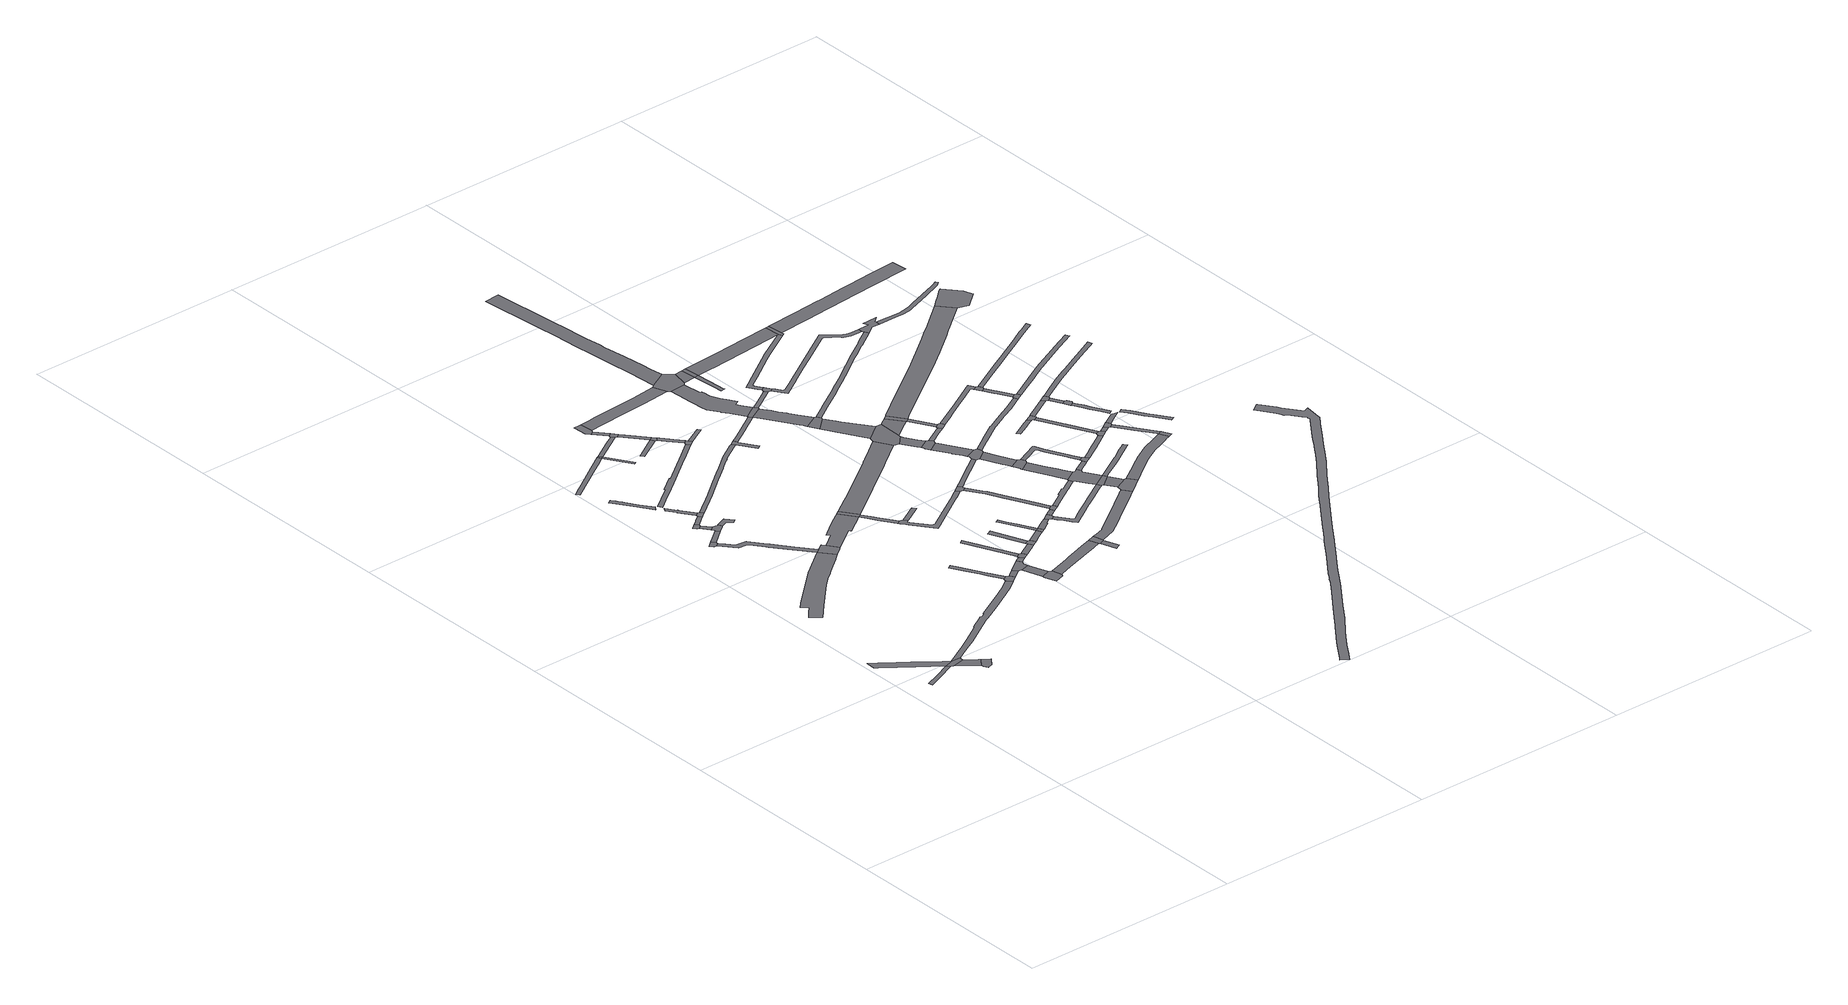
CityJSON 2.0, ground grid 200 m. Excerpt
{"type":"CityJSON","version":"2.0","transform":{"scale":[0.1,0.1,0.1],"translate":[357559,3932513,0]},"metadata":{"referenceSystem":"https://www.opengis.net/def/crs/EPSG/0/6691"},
"CityObjects":{
"road1":{"type":"Road","attributes":{"RoadStructureAttribute.sectionType":"1"},"geometry":[{"type":"MultiSurface","lod":"1","boundaries":[[[0,1,2,3,4,5,6,7]]]}]},
"road2":{"type":"Road","attributes":{"RoadStructureAttribute.sectionType":"1"},"geometry":[{"type":"MultiSurface","lod":"1","boundaries":[[[8,9,10,11,12,13,14,15,16,17,18,19,20,21,22,7]]]}]},
"road3":{"type":"Road","geometry":[{"type":"MultiSurface","lod":"1","boundaries":[[[6,23,24,25,26,8,7]]]}]},
"road4":{"type":"Road","attributes":{"RoadStructureAttribute.sectionType":"1"},"geometry":[{"type":"MultiSurface","lod":"1","boundaries":[[[27,25,24,28,29,30]]]}]},
"road5":{"type":"Road","geometry":[{"type":"MultiSurface","lod":"1","boundaries":[[[30,29,31,32,33,34,35,36]]]}]},
"road6":{"type":"Road","attributes":{"function":"3","RoadStructureAttribute.sectionType":"1"},"geometry":[{"type":"MultiSurface","lod":"1","boundaries":[[[37,38,39,40,41,42,43,44,45,46,47,48,49,50,51,52,53,54,55,56,57,58,59]]]}]},
"road7":{"type":"Road","geometry":[{"type":"MultiSurface","lod":"1","boundaries":[[[60,61,62,63,64,65]]]}]},
"road8":{"type":"Road","attributes":{"RoadStructureAttribute.sectionType":"1"},"geometry":[{"type":"MultiSurface","lod":"1","boundaries":[[[66,67,68,60,65]]]}]},
"road9":{"type":"Road","attributes":{"RoadStructureAttribute.sectionType":"1"},"geometry":[{"type":"MultiSurface","lod":"1","boundaries":[[[69,70,71,72,73,74,75,76,77,78,79,80,81,82,83,84,8,26,85,86,87,88,89,90,91,92,93,94]]]}]},
"road10":{"type":"Road","geometry":[{"type":"MultiSurface","lod":"1","boundaries":[[[95,96,97,98,99,100]]]}]},
"road11":{"type":"Road","attributes":{"RoadStructureAttribute.sectionType":"1"},"geometry":[{"type":"MultiSurface","lod":"1","boundaries":[[[101,102,103,104,105,106,107,108,109,110,111,112,113]]]}]},
"road12":{"type":"Road","attributes":{"RoadStructureAttribute.sectionType":"1"},"geometry":[{"type":"MultiSurface","lod":"1","boundaries":[[[99,114,115,100]]]}]},
"road13":{"type":"Road","attributes":{"RoadStructureAttribute.sectionType":"1"},"geometry":[{"type":"MultiSurface","lod":"1","boundaries":[[[116,117,118,119,120,121,122,64,63,123,124,125,126,127,128,129,59]]]}]},
"road14":{"type":"Road","geometry":[{"type":"MultiSurface","lod":"1","boundaries":[[[130,131,132,133,115,114,134,67,66]]]}]},
"road15":{"type":"Road","attributes":{"RoadStructureAttribute.sectionType":"1"},"geometry":[{"type":"MultiSurface","lod":"1","boundaries":[[[135,136,137,96,95,138,139]]]}]},
"road16":{"type":"Road","geometry":[{"type":"MultiSurface","lod":"1","boundaries":[[[140,141,142,143,144,145,146,147,148,149]]]}]},
"road17":{"type":"Road","geometry":[{"type":"MultiSurface","lod":"1","boundaries":[[[138,150,151,152,153,145,144,139]]]}]},
"road18":{"type":"Road","attributes":{"RoadStructureAttribute.sectionType":"1"},"geometry":[{"type":"MultiSurface","lod":"1","boundaries":[[[154,155,156,157,158,132,131]]]}]},
"road19":{"type":"Road","geometry":[{"type":"MultiSurface","lod":"1","boundaries":[[[159,160,116,59,58,161,162,163,164]]]}]},
"road20":{"type":"Road","attributes":{"RoadStructureAttribute.sectionType":"1"},"geometry":[{"type":"MultiSurface","lod":"1","boundaries":[[[165,166,167,168,169,170,171,172,173,174,175,176,177,178,179,180,176]]]}]},
"road21":{"type":"Road","geometry":[{"type":"MultiSurface","lod":"1","boundaries":[[[180,181,165,176]]]}]},
"road22":{"type":"Road","attributes":{"RoadStructureAttribute.sectionType":"1"},"geometry":[{"type":"MultiSurface","lod":"1","boundaries":[[[182,183,184,185,186,187,188,189,190,191,192,193,194,195,196,197,198,199,200]]]}]},
"road23":{"type":"Road","attributes":{"function":"3","RoadStructureAttribute.sectionType":"1"},"geometry":[{"type":"MultiSurface","lod":"1","boundaries":[[[201,202,203,204,205,206,207,208,164,163,209,210,211,212,213,214,215,216,217,218,219]]]}]},
"road24":{"type":"Road","attributes":{"RoadStructureAttribute.sectionType":"1"},"geometry":[{"type":"MultiSurface","lod":"1","boundaries":[[[220,221,222,223,224,225,226,227,228,229,230,231]]]}]},
"road25":{"type":"Road","attributes":{"RoadStructureAttribute.sectionType":"1"},"geometry":[{"type":"MultiSurface","lod":"1","boundaries":[[[232,233,234,181,180,235,236,237]]]}]},
"road26":{"type":"Road","geometry":[{"type":"MultiSurface","lod":"1","boundaries":[[[220,231,94,93,238,239]]]}]},
"road27":{"type":"Road","attributes":{"RoadStructureAttribute.sectionType":"1"},"geometry":[{"type":"MultiSurface","lod":"1","boundaries":[[[240,241,242,243,244,245,246,247,248,249,250,251,252,253,254,255,153,152,256,257,258,259,260,261,262,263,264,265,266,267]]]}]},
"road28":{"type":"Road","attributes":{"RoadStructureAttribute.sectionType":"1"},"geometry":[{"type":"MultiSurface","lod":"1","boundaries":[[[268,269,239,238,270,271]]]}]},
"road29":{"type":"Road","geometry":[{"type":"MultiSurface","lod":"1","boundaries":[[[272,273,274,275,276,277]]]}]},
"road30":{"type":"Road","attributes":{"RoadStructureAttribute.sectionType":"1"},"geometry":[{"type":"MultiSurface","lod":"1","boundaries":[[[278,273,272,279]]]}]},
"road31":{"type":"Road","attributes":{"RoadStructureAttribute.sectionType":"1"},"geometry":[{"type":"MultiSurface","lod":"1","boundaries":[[[280,281,282,283]]]}]},
"road32":{"type":"Road","geometry":[{"type":"MultiSurface","lod":"1","boundaries":[[[284,285,286,201,219]]]}]},
"road33":{"type":"Road","geometry":[{"type":"MultiSurface","lod":"1","boundaries":[[[232,237,287,288,278,279]]]}]},
"road34":{"type":"Road","geometry":[{"type":"MultiSurface","lod":"1","boundaries":[[[289,290,268,271,291,292,293,294,295]]]}]},
"road35":{"type":"Road","attributes":{"RoadStructureAttribute.sectionType":"1"},"geometry":[{"type":"MultiSurface","lod":"1","boundaries":[[[296,292,291,297]]]}]},
"road36":{"type":"Road","attributes":{"RoadStructureAttribute.sectionType":"1"},"geometry":[{"type":"MultiSurface","lod":"1","boundaries":[[[298,299,300,301,302,303,284,219]]]}]},
"road37":{"type":"Road","geometry":[{"type":"MultiSurface","lod":"1","boundaries":[[[304,296,297,305,306,307,308,309]]]}]},
"road38":{"type":"Road","attributes":{"RoadStructureAttribute.sectionType":"1"},"geometry":[{"type":"MultiSurface","lod":"1","boundaries":[[[310,311,312,288,287,313,283,314]]]}]},
"road39":{"type":"Road","geometry":[{"type":"MultiSurface","lod":"1","boundaries":[[[283,282,315,316,314]]]}]},
"road40":{"type":"Road","attributes":{"RoadStructureAttribute.sectionType":"1"},"geometry":[{"type":"MultiSurface","lod":"1","boundaries":[[[294,317,318,295]]]}]},
"road41":{"type":"Road","attributes":{"RoadStructureAttribute.sectionType":"1"},"geometry":[{"type":"MultiSurface","lod":"1","boundaries":[[[319,320,321,322]]]}]},
"road42":{"type":"Road","attributes":{"RoadStructureAttribute.sectionType":"1"},"geometry":[{"type":"MultiSurface","lod":"1","boundaries":[[[323,324,325,326,316,315,327,328,329]]]}]},
"road43":{"type":"Road","geometry":[{"type":"MultiSurface","lod":"1","boundaries":[[[321,330,318,317,331,332,322]]]}]},
"road44":{"type":"Road","geometry":[{"type":"MultiSurface","lod":"1","boundaries":[[[188,333,334,323,329,189]]]}]},
"road45":{"type":"Road","geometry":[{"type":"MultiSurface","lod":"1","boundaries":[[[335,336,337,338,339,340]]]}]},
"road46":{"type":"Road","attributes":{"RoadStructureAttribute.sectionType":"1"},"geometry":[{"type":"MultiSurface","lod":"1","boundaries":[[[341,332,331,342,343,344,345]]]}]},
"road47":{"type":"Road","attributes":{"RoadStructureAttribute.sectionType":"1"},"geometry":[{"type":"MultiSurface","lod":"1","boundaries":[[[333,346,347,348,349,350,334]]]}]},
"road48":{"type":"Road","attributes":{"RoadStructureAttribute.sectionType":"1"},"geometry":[{"type":"MultiSurface","lod":"1","boundaries":[[[351,352,353,354]]]}]},
"road49":{"type":"Road","attributes":{"RoadStructureAttribute.sectionType":"1"},"geometry":[{"type":"MultiSurface","lod":"1","boundaries":[[[355,356,357,358,359,360,361,362,335,340,301,300,363,364,365,366,367,368,369,370,371,372,373,374]]]}]},
"road50":{"type":"Road","geometry":[{"type":"MultiSurface","lod":"1","boundaries":[[[375,376,351,354,341,345]]]}]},
"road51":{"type":"Road","attributes":{"RoadStructureAttribute.sectionType":"1"},"geometry":[{"type":"MultiSurface","lod":"1","boundaries":[[[377,378,379,380,381,382,383,384,385,304,309]]]}]},
"road52":{"type":"Road","attributes":{"RoadStructureAttribute.sectionType":"1"},"geometry":[{"type":"MultiSurface","lod":"1","boundaries":[[[386,387,388,389,390,391,275,274,392,393,394,395]]]}]},
"road53":{"type":"Road","geometry":[{"type":"MultiSurface","lod":"1","boundaries":[[[396,397,398,240,267,399,400,401,402,403]]]}]},
"road54":{"type":"Road","attributes":{"RoadStructureAttribute.sectionType":"1"},"geometry":[{"type":"MultiSurface","lod":"1","boundaries":[[[404,405,376,375,406,407,408]]]}]},
"road55":{"type":"Road","attributes":{"function":"3","RoadStructureAttribute.sectionType":"1"},"geometry":[{"type":"MultiSurface","lod":"1","boundaries":[[[409,410,411,412,413,414,415,416,417,418,419,286,285,420,421,422,423,424,425,426,427,428,429]]]}]},
"road56":{"type":"Road","attributes":{"RoadStructureAttribute.sectionType":"1"},"geometry":[{"type":"MultiSurface","lod":"1","boundaries":[[[430,431,432,433,434,435,408,436]]]}]},
"road57":{"type":"Road","geometry":[{"type":"MultiSurface","lod":"1","boundaries":[[[408,407,437,436]]]}]},
"road58":{"type":"Road","attributes":{"RoadStructureAttribute.sectionType":"1"},"geometry":[{"type":"MultiSurface","lod":"1","boundaries":[[[437,438,439,440,441,442,443,444,445,436]]]}]},
"road59":{"type":"Road","geometry":[{"type":"MultiSurface","lod":"1","boundaries":[[[381,380,446,447,448,449]]]}]},
"road60":{"type":"Road","attributes":{"RoadStructureAttribute.sectionType":"1"},"geometry":[{"type":"MultiSurface","lod":"1","boundaries":[[[446,450,451,447]]]}]},
"road61":{"type":"Road","geometry":[{"type":"MultiSurface","lod":"1","boundaries":[[[373,452,453,454,455,456,457,374]]]}]},
"road62":{"type":"Road","attributes":{"RoadStructureAttribute.sectionType":"1"},"geometry":[{"type":"MultiSurface","lod":"1","boundaries":[[[458,459,460,461,462,398,397,463,464,465,466,467,468,469,470,471,472,473,474,475,476,477,478,479,480,481,482,483,467]]]}]},
"road63":{"type":"Road","geometry":[{"type":"MultiSurface","lod":"1","boundaries":[[[484,485,486,487,443,442,488]]]}]},
"road64":{"type":"Road","attributes":{"RoadStructureAttribute.sectionType":"1"},"geometry":[{"type":"MultiSurface","lod":"1","boundaries":[[[489,490,491,492,493,494,495,453,452,496,497,498,499,500,501]]]}]},
"road65":{"type":"Road","attributes":{"RoadStructureAttribute.sectionType":"1"},"geometry":[{"type":"MultiSurface","lod":"1","boundaries":[[[502,503,487,486,504,505,506,507]]]}]},
"road66":{"type":"Road","attributes":{"RoadStructureAttribute.sectionType":"1"},"geometry":[{"type":"MultiSurface","lod":"1","boundaries":[[[508,509,510,511,512,513,514,515,516,517,518,519,520,521,522,523,524,525,526,527,528,529,530,531,532,533,534]]]}]},
"road67":{"type":"Road","geometry":[{"type":"MultiSurface","lod":"1","boundaries":[[[517,516,458,467,483,535,536]]]}]},
"road68":{"type":"Road","geometry":[{"type":"MultiSurface","lod":"1","boundaries":[[[537,534,533,538,539,540,541,542,386,395]]]}]},
"road69":{"type":"Road","geometry":[{"type":"MultiSurface","lod":"1","boundaries":[[[543,544,489,501,507,506]]]}]},
"road70":{"type":"Road","attributes":{"RoadStructureAttribute.sectionType":"1"},"geometry":[{"type":"MultiSurface","lod":"1","boundaries":[[[545,546,547,548,456,455,549,550,551,552,553]]]}]},
"road71":{"type":"Road","geometry":[{"type":"MultiSurface","lod":"1","boundaries":[[[473,554,555,556,557,474]]]}]},
"road72":{"type":"Road","attributes":{"RoadStructureAttribute.sectionType":"1"},"geometry":[{"type":"MultiSurface","lod":"1","boundaries":[[[539,558,559,540]]]}]},
"road73":{"type":"Road","attributes":{"RoadStructureAttribute.sectionType":"1"},"geometry":[{"type":"MultiSurface","lod":"1","boundaries":[[[560,561,562,563,564,565,566,567,568,569,542,541,570,571,572,573,574,575,576,577,578,579,580,581,582,583,584,585]]]}]},
"road74":{"type":"Road","attributes":{"RoadStructureAttribute.sectionType":"1"},"geometry":[{"type":"MultiSurface","lod":"1","boundaries":[[[558,586,587,588,589,590,591,592]]]}]},
"road75":{"type":"Road","attributes":{"RoadStructureAttribute.sectionType":"1"},"geometry":[{"type":"MultiSurface","lod":"1","boundaries":[[[593,594,595,596,597,598,599,600,601,602,603,604,605,606,607,608,609,610,611,612,613,614,615,616,484,488]]]}]},
"road76":{"type":"Road","attributes":{"RoadStructureAttribute.sectionType":"1"},"geometry":[{"type":"MultiSurface","lod":"1","boundaries":[[[535,617,618,619,620,621,536]]]}]},
"road77":{"type":"Road","attributes":{"RoadStructureAttribute.sectionType":"1"},"geometry":[{"type":"MultiSurface","lod":"1","boundaries":[[[622,623,624,555,554,625,626]]]}]},
"road78":{"type":"Road","attributes":{"RoadStructureAttribute.sectionType":"1"},"geometry":[{"type":"MultiSurface","lod":"1","boundaries":[[[448,627,628,629,630,631,632,633,634,635,636,637,638,639,640,641,642,643,644,645,646,647,648,649,650,449]]]}]},
"road79":{"type":"Road","geometry":[{"type":"MultiSurface","lod":"1","boundaries":[[[651,559,558,592]]]}]},
"road80":{"type":"Road","geometry":[{"type":"MultiSurface","lod":"1","boundaries":[[[652,653,654,655,622,626,429,428]]]}]},
"road81":{"type":"Road","attributes":{"RoadStructureAttribute.sectionType":"1"},"geometry":[{"type":"MultiSurface","lod":"1","boundaries":[[[543,656,657,658,659,660,661,662,663,664,665,666,667,668,669,670,671,672,544]]]}]},
"road82":{"type":"Road","attributes":{"RoadStructureAttribute.sectionType":"1"},"geometry":[{"type":"MultiSurface","lod":"1","boundaries":[[[673,674,675,676,677,653,652]]]}]},
"road83":{"type":"Road","geometry":[{"type":"MultiSurface","lod":"1","boundaries":[[[678,679,680,675,674,681,682,683,684]]]}]},
"road84":{"type":"Road","geometry":[{"type":"MultiSurface","lod":"1","boundaries":[[[685,619,618,686,687,688,689,690,691]]]}]},
"road85":{"type":"Road","attributes":{"RoadStructureAttribute.sectionType":"1"},"geometry":[{"type":"MultiSurface","lod":"1","boundaries":[[[692,693,694,695,696,697,698,699,678,684]]]}]},
"road86":{"type":"Road","geometry":[{"type":"MultiSurface","lod":"1","boundaries":[[[700,701,696,695,702,545,553,703,704]]]}]},
"road87":{"type":"Road","attributes":{"RoadStructureAttribute.sectionType":"1"},"geometry":[{"type":"MultiSurface","lod":"1","boundaries":[[[705,706,707,708,709,710,704,703]]]}]},
"road88":{"type":"Road","attributes":{"RoadStructureAttribute.sectionType":"1"},"geometry":[{"type":"MultiSurface","lod":"1","boundaries":[[[711,712,655,654,713,714]]]}]},
"road89":{"type":"Road","geometry":[{"type":"MultiSurface","lod":"1","boundaries":[[[715,716,717,708,707,718,719,720,721]]]}]},
"road90":{"type":"Road","attributes":{"RoadStructureAttribute.sectionType":"1"},"geometry":[{"type":"MultiSurface","lod":"1","boundaries":[[[722,680,679,723,724,725,726]]]}]},
"road91":{"type":"Road","attributes":{"RoadStructureAttribute.sectionType":"1"},"geometry":[{"type":"MultiSurface","lod":"1","boundaries":[[[720,727,728,729,730,731,732,733,734,735,736,721]]]}]},
"road92":{"type":"Road","geometry":[{"type":"MultiSurface","lod":"1","boundaries":[[[737,738,739,711,714]]]}]},
"road93":{"type":"Road","geometry":[{"type":"MultiSurface","lod":"1","boundaries":[[[732,663,662,740,741,605,742,743,744,745,746,747,733]]]}]},
"road94":{"type":"Road","attributes":{"RoadStructureAttribute.sectionType":"1"},"geometry":[{"type":"MultiSurface","lod":"1","boundaries":[[[748,749,750,751,752,737,714]]]}]},
"road95":{"type":"Road","geometry":[{"type":"MultiSurface","lod":"1","boundaries":[[[742,605,604,753,754]]]}]},
"road96":{"type":"Road","geometry":[{"type":"MultiSurface","lod":"1","boundaries":[[[750,749,755,726,725,756,757,758]]]}]},
"road97":{"type":"Road","attributes":{"RoadStructureAttribute.sectionType":"1"},"geometry":[{"type":"MultiSurface","lod":"1","boundaries":[[[759,760,761,762,763,764,765,766,767,768,769,770,771,772,651,592,773,774,775,776,777,778,766,779,780,781,782,783,784,685,691]]]}]},
"road98":{"type":"Road","attributes":{"RoadStructureAttribute.sectionType":"1"},"geometry":[{"type":"MultiSurface","lod":"1","boundaries":[[[753,785,786,754]]]}]},
"road99":{"type":"Road","geometry":[{"type":"MultiSurface","lod":"1","boundaries":[[[786,785,637,636,787,788,789]]]}]},
"road100":{"type":"Road","attributes":{"RoadStructureAttribute.sectionType":"1"},"geometry":[{"type":"MultiSurface","lod":"1","boundaries":[[[790,791,792,793,794,795,796,797,798,799,800,801,802,717,716]]]}]},
"road101":{"type":"Road","attributes":{"RoadStructureAttribute.sectionType":"1"},"geometry":[{"type":"MultiSurface","lod":"1","boundaries":[[[803,804,805,806,807,746,745]]]}]},
"road102":{"type":"Road","geometry":[{"type":"MultiSurface","lod":"1","boundaries":[[[805,808,809,797,796,810,806]]]}]},
"road103":{"type":"Road","attributes":{"RoadStructureAttribute.sectionType":"1"},"geometry":[{"type":"MultiSurface","lod":"1","boundaries":[[[811,812,813,814,815,816,817,818,819,820,821,822,823,824,825,826,827,557,556,828,829,830,831,832,833,834,835,836,837,838,839]]]}]},
"road104":{"type":"Road","attributes":{"RoadStructureAttribute.sectionType":"1"},"geometry":[{"type":"MultiSurface","lod":"1","boundaries":[[[840,841,842,843,844,845,846,847,701,700,848,849,850,851,852,853,854,855,856]]]}]},
"road105":{"type":"Road","attributes":{"RoadStructureAttribute.sectionType":"1"},"geometry":[{"type":"MultiSurface","lod":"1","boundaries":[[[857,858,859,860,861,862,863,864,865,866,867,868,869,870,871,872,873,874,875,876,877,878,879,880,881,882,883,884,885,886,887,888,889,890,891,892,893,894,895,896,897,898,899,900,901,902,903,904,905,906,907,908,909,910,911,912,913,914,915,916,917,918,919,920,921,922,923,924,925,926,927,928,929,930,931,932,933,934,935,936,937,938,939,940,941,942,943,944,945,946,947]]]}]},
"road106":{"type":"Road","attributes":{"RoadStructureAttribute.sectionType":"1"},"geometry":[{"type":"MultiSurface","lod":"1","boundaries":[[[948,949,950,951,952,953,954,955,956,957,958,959,960,961,962,742,754]]]}]},
"road107":{"type":"Road","attributes":{"RoadStructureAttribute.sectionType":"1"},"geometry":[{"type":"MultiSurface","lod":"1","boundaries":[[[963,964,965,966,967,968,969,970,971,972,973,974,975,976,977,978,979,980,981,982,689,688,983,984,985,986,987,988,989,990,991,992,993,994,995,996,997,998,999,1000,1001,1002,1003]]]}]},
"road108":{"type":"Road","attributes":{"RoadStructureAttribute.sectionType":"1"},"geometry":[{"type":"MultiSurface","lod":"1","boundaries":[[[1004,1005,1006,1007,1008,1009,1010,1011]]]}]},
"road109":{"type":"Road","attributes":{"RoadStructureAttribute.sectionType":"1"},"geometry":[{"type":"MultiSurface","lod":"1","boundaries":[[[757,1012,1013,1014,1015,1016,1017,1018,1019,1020,1021,1022,1023,1024,1025,1026,1027,758]]]}]},
"road110":{"type":"Road","attributes":{"RoadStructureAttribute.sectionType":"1"},"geometry":[{"type":"MultiSurface","lod":"1","boundaries":[[[1028,1029,1030,1031,809,808,1032,1033,1034,1035]]]}]},
"road111":{"type":"Road","attributes":{"RoadStructureAttribute.sectionType":"1"},"geometry":[{"type":"MultiSurface","lod":"1","boundaries":[[[1036,1037,1038,1039,1040,1041,1042,789,788,1043,1044,1045,1046,1047,1048,1049,1050,1051,1052]]]}]},
"road112":{"type":"Road","geometry":[{"type":"MultiSurface","lod":"1","boundaries":[[[1053,1054,1055,1056,1057,1058,1059,1004,1011]]]}]},
"road113":{"type":"Road","geometry":[{"type":"MultiSurface","lod":"1","boundaries":[[[766,765,1060,1061,1062,767]]]}]},
"road114":{"type":"Road","attributes":{"RoadStructureAttribute.sectionType":"1"},"geometry":[{"type":"MultiSurface","lod":"1","boundaries":[[[1063,1064,1065,1055,1054,1066,1067,1068]]]}]},
"road115":{"type":"Road","geometry":[{"type":"MultiSurface","lod":"1","boundaries":[[[1028,1035,1069,1070,1071,1063,1068]]]}]},
"road116":{"type":"Road","attributes":{"RoadStructureAttribute.sectionType":"1"},"geometry":[{"type":"MultiSurface","lod":"1","boundaries":[[[1072,1073,1058,1057,1074,1075,1076,1077]]]}]},
"road117":{"type":"Road","geometry":[{"type":"MultiSurface","lod":"1","boundaries":[[[1078,1079,1021,1020,1080,1081]]]}]},
"road118":{"type":"Road","attributes":{"RoadStructureAttribute.sectionType":"1"},"geometry":[{"type":"MultiSurface","lod":"1","boundaries":[[[1082,1083,1084,1071,1070]]]}]},
"road119":{"type":"Road","attributes":{"RoadStructureAttribute.sectionType":"1"},"geometry":[{"type":"MultiSurface","lod":"1","boundaries":[[[1080,1085,1086,1087,1088,1089,1090,1081]]]}]},
"road120":{"type":"Road","geometry":[{"type":"MultiSurface","lod":"1","boundaries":[[[1091,1092,1088,1087,840,856]]]}]},
"road121":{"type":"Road","geometry":[{"type":"MultiSurface","lod":"1","boundaries":[[[1093,1094,1084,1083,1095,1096]]]}]},
"road122":{"type":"Road","attributes":{"function":"3","RoadStructureAttribute.sectionType":"1"},"geometry":[{"type":"MultiSurface","lod":"1","boundaries":[[[1097,1098,1099,1100,1101,1102,1103,1104,1105,1106,1107,1108,1109,1110,1111,739,738,1112,1113,1114,1115,1116,1117,1118,1119,1120,1121,1122,1123,1124]]]}]},
"road123":{"type":"Road","attributes":{"RoadStructureAttribute.sectionType":"1"},"geometry":[{"type":"MultiSurface","lod":"1","boundaries":[[[1095,1125,1126,1127,1128,1052,1129,1130,1131,1132,1096]]]}]},
"road124":{"type":"Road","geometry":[{"type":"MultiSurface","lod":"1","boundaries":[[[1076,1133,1134,1135,1136,1077]]]}]},
"road125":{"type":"Road","attributes":{"RoadStructureAttribute.sectionType":"1"},"geometry":[{"type":"MultiSurface","lod":"1","boundaries":[[[1137,1134,1133,1138,1139]]]}]},
"road126":{"type":"Road","geometry":[{"type":"MultiSurface","lod":"1","boundaries":[[[1140,1141,1142,1094,1093,1143,1144,1145,1146]]]}]},
"road127":{"type":"Road","geometry":[{"type":"MultiSurface","lod":"1","boundaries":[[[1138,1147,1148,1149,1150,1139]]]}]},
"road128":{"type":"Road","geometry":[{"type":"MultiSurface","lod":"1","boundaries":[[[1051,1151,1152,1129,1052]]]}]},
"road129":{"type":"Road","attributes":{"RoadStructureAttribute.sectionType":"1"},"geometry":[{"type":"MultiSurface","lod":"1","boundaries":[[[1153,1154,1155,1156,1157,1158,1159,1160,1161,1162,1148,1147]]]}]},
"road130":{"type":"Road","geometry":[{"type":"MultiSurface","lod":"1","boundaries":[[[1163,1164,1165,1166,1167,1168,1169,1170,1171,1003,1002,811,839]]]}]},
"road131":{"type":"Road","attributes":{"RoadStructureAttribute.sectionType":"1"},"geometry":[{"type":"MultiSurface","lod":"1","boundaries":[[[1172,1173,1174,1175,1176,1177,1178,1179,1180,1181,1182,1183,1184,1185]]]}]},
"road132":{"type":"Road","attributes":{"RoadStructureAttribute.sectionType":"1"},"geometry":[{"type":"MultiSurface","lod":"1","boundaries":[[[1186,1187,1188,1189,1190,1191,1192,1193,1194,1195,1079,1078,1196,1197,1198,1199,1200,1201,1202,1203,1204]]]}]},
"road133":{"type":"Road","attributes":{"RoadStructureAttribute.sectionType":"1"},"geometry":[{"type":"MultiSurface","lod":"1","boundaries":[[[1205,1206,1207,1208,1209,1210,1211,1212,1213,1062,1061,1214,1215,1216,1217,1218,1219,1220]]]}]},
"road134":{"type":"Road","attributes":{"RoadStructureAttribute.sectionType":"1"},"geometry":[{"type":"MultiSurface","lod":"1","boundaries":[[[1221,1222,1223,1224,1225,1226,1227,1092,1091,1228,1229,1230,1231,1232,1233,1234,1235,1236]]]}]},
"road135":{"type":"Road","attributes":{"RoadStructureAttribute.sectionType":"1"},"geometry":[{"type":"MultiSurface","lod":"1","boundaries":[[[1237,1238,1239,1240,1241,1242,1243,1244,1245,1246,1247,1248,1249,1250,1251,1252,1253,1254,1255,1136,1135]]]}]},
"road136":{"type":"Road","attributes":{"RoadStructureAttribute.sectionType":"1"},"geometry":[{"type":"MultiSurface","lod":"1","boundaries":[[[1165,1256,1257,1258,1259,1260,1261,1262,1263,1264,1265,1266,1267,1268,1269,1270,1271,1272,1273,1274,1166]]]}]},
"road137":{"type":"Road","geometry":[{"type":"MultiSurface","lod":"1","boundaries":[[[1275,1276,1277,1278,1279,1280,1281,1097,1124,1282]]]}]}
},
"vertices":[
[358,1914,0],[226,1858,0],[239,1824,0],[276,1839,0],[381,1884,0],[505,1937,0],[526,1946,0],[502,1975,0],
[583,2005,0],[541,2037,0],[530,2046,0],[358,2180,0],[334,2199,0],[157,2336,0],[130,2356,0],[63,2408,0],[57,2322,0],[68,2312,0],[82,2301,0],[200,2210,0],[263,2161,0],[298,2135,0],[314,2122,0],
[540,1947,0],[550,1941,0],[664,1966,0],[666,1996,0],
[763,1888,0],[708,1817,0],[721,1807,0],[776,1878,0],
[721,1791,0],[721,1779,0],[743,1745,0],[756,1754,0],[786,1757,0],[841,1828,0],
[828,3929,0],[813,3919,0],[609,3763,0],[264,3449,0],[260,3445,0],[221,3404,0],[266,3350,0],[224,3306,0],[213,3293,0],[170,3241,0],[257,3171,0],[313,3234,0],[377,3300,0],[598,3530,0],[684,3607,0],[718,3631,0],[760,3666,0],[823,3719,0],[910,3787,0],[934,3806,0],[966,3831,0],[967,3831,0],[868,3957,0],
[338,4618,0],[286,4576,0],[310,4545,0],[331,4544,0],[365,4566,0],[364,4586,0],
[501,4695,0],[476,4727,0],[383,4654,0],
[1636,2620,0],[1629,2616,0],[1541,2563,0],[1338,2452,0],[1248,2403,0],[1253,2394,0],[1204,2368,0],[1198,2376,0],[1196,2375,0],[1161,2355,0],[1095,2316,0],[1057,2293,0],[1063,2285,0],[880,2173,0],[775,2114,0],[763,2106,0],[798,2070,0],[906,2130,0],[1126,2265,0],[1202,2309,0],[1226,2323,0],[1366,2399,0],[1572,2511,0],[1665,2568,0],[1743,2624,0],[1708,2672,0],
[439,4880,0],[417,4909,0],[364,4869,0],[388,4841,0],[405,4839,0],[437,4860,0],
[356,5310,0],[282,5421,0],[217,5522,0],[209,5535,0],[210,5536,0],[190,5567,0],[181,5581,0],[157,5617,0],[123,5595,0],[155,5543,0],[186,5496,0],[249,5400,0],[332,5274,0],
[461,4761,0],[498,4787,0],
[907,3987,0],[790,4141,0],[670,4298,0],[658,4314,0],[556,4448,0],[459,4461,0],[403,4523,0],[363,4507,0],[446,4412,0],[513,4404,0],[538,4388,0],[620,4281,0],[632,4264,0],[749,4112,0],
[558,4740,0],[569,4744,0],[552,4786,0],[546,4781,0],[478,4737,0],
[491,4968,0],[462,4946,0],[463,4944,0],[537,4954,0],[513,4984,0],
[376,5216,0],[431,5134,0],[430,5133,0],[431,5131,0],[517,5004,0],[549,5029,0],[465,5152,0],[459,5161,0],[457,5160,0],[398,5249,0],
[548,4963,0],[550,4964,0],[588,4992,0],[568,5025,0],
[617,4764,0],[647,4757,0],[668,4731,0],[703,4760,0],[648,4825,0],
[971,4028,0],[909,3985,0],[1036,3886,0],[1047,3895,0],[1058,3903,0],[992,3994,0],
[504,6183,0],[359,6089,0],[309,6057,0],[138,5947,0],[47,5887,0],[7,5862,0],[31,5834,0],[216,5953,0],[329,6026,0],[383,6061,0],[472,6118,0],[524,6152,0],[600,6027,0],[665,5921,0],[682,5931,0],[541,6163,0],
[521,6194,0],
[485,5334,0],[578,5402,0],[761,5538,0],[803,5570,0],[948,5678,0],[1057,5760,0],[1190,5859,0],[1166,5891,0],[1033,5792,0],[905,5696,0],[777,5600,0],[737,5570,0],[728,5563,0],[723,5572,0],[586,5471,0],[592,5463,0],[554,5435,0],[378,5305,0],[400,5271,0],
[1367,4308,0],[1342,4291,0],[1296,4260,0],[1236,4219,0],[1119,4135,0],[1099,4120,0],[1122,4091,0],[993,3995,0],[1174,3986,0],[1239,4031,0],[1273,4055,0],[1283,4042,0],[1288,4036,0],[1296,4042,0],[1303,4047,0],[1360,4088,0],[1388,4107,0],[1445,4146,0],[1468,4161,0],
[1750,2721,0],[1690,2834,0],[1665,2880,0],[1598,3003,0],[1552,3091,0],[1531,3131,0],[1497,3110,0],[1506,3092,0],[1566,2981,0],[1621,2879,0],[1654,2816,0],[1715,2701,0],
[786,6354,0],[706,6306,0],[523,6195,0],[543,6164,0],[790,6313,0],[810,6326,0],
[1805,2668,0],[1776,2709,0],
[1435,5661,0],[1408,5645,0],[1255,5551,0],[1154,5472,0],[1121,5446,0],[1088,5421,0],[1087,5422,0],[1013,5365,0],[1014,5364,0],[992,5346,0],[983,5339,0],[811,5203,0],[810,5204,0],[788,5187,0],[733,5146,0],[679,5106,0],[813,5157,0],[1005,5310,0],[1015,5318,0],[1143,5417,0],[1168,5436,0],[1244,5496,0],[1245,5495,0],[1261,5507,0],[1260,5508,0],[1276,5521,0],[1427,5613,0],[1454,5630,0],
[1850,2764,0],[1793,2722,0],[1822,2680,0],[1880,2724,0],
[701,6486,0],[733,6511,0],[741,6530,0],[731,6651,0],[662,6645,0],[672,6524,0],
[822,6400,0],[789,6374,0],
[778,5989,0],[799,5955,0],[1014,6084,0],[996,6120,0],
[1502,4181,0],[1500,4184,0],[1400,4331,0],
[828,6322,0],[862,6350,0],
[1957,2841,0],[1876,2784,0],[1909,2716,0],[1994,2743,0],[1984,2776,0],[1993,2805,0],[1967,2847,0],
[2053,2562,0],[1968,2533,0],
[1506,4098,0],[1548,4028,0],[1637,3891,0],[1670,3913,0],[1582,4049,0],[1546,4108,0],
[2080,2549,0],[1973,2518,0],[1997,2445,0],[2009,2408,0],[2094,2437,0],[2108,2463,0],
[949,6240,0],[894,6310,0],[885,6322,0],[833,6317,0],[1027,6145,0],
[1027,6082,0],[1054,6113,0],
[2048,2839,0],[2019,2879,0],
[1848,3364,0],[1814,3341,0],[2018,2899,0],[2051,2920,0],
[1199,5936,0],[1139,6010,0],[1118,6036,0],[1067,6097,0],[1078,6020,0],[1108,5984,0],[1168,5911,0],
[2019,2889,0],[2097,2868,0],[2071,2911,0],
[1234,5892,0],[1213,5919,0],
[1727,3869,0],[1765,3892,0],[1897,3969,0],[1877,4002,0],[1876,4004,0],[1706,3903,0],
[2205,2991,0],[2138,2892,0],[2142,2895,0],[2177,2916,0],[2231,2948,0],
[1285,5919,0],[1332,5944,0],[1397,5979,0],[1381,6010,0],[1316,5975,0],
[2237,3026,0],[2111,3330,0],[2071,3313,0],[2197,3010,0],
[2281,3967,0],[2237,3936,0],[2228,3929,0],[2012,3792,0],[1854,3691,0],[1825,3696,0],[1718,3845,0],[1708,3858,0],[1649,3872,0],[1676,3835,0],[1689,3817,0],[1806,3653,0],[1826,3625,0],[1869,3653,0],[2034,3758,0],[2250,3896,0],[2251,3896,0],[2302,3931,0],[2326,3948,0],[2304,3982,0],
[2280,2978,0],[2254,3020,0],
[2187,2489,0],[2308,2529,0],[2569,2616,0],[2634,2637,0],[2605,2723,0],[2542,2702,0],[2319,2628,0],[2279,2615,0],[2241,2602,0],
[1533,6720,0],[1317,6701,0],[1089,6682,0],[888,6664,0],[860,6662,0],[832,6659,0],[871,6541,0],[1099,6560,0],[1327,6580,0],[1579,6602,0],
[1497,5654,0],[1496,5655,0],[1478,5687,0],[1455,5628,0],[1458,5630,0],[1556,5476,0],[1590,5498,0],[1492,5651,0],
[2356,3082,0],[2317,3059,0],[2341,3015,0],[2416,3060,0],[2390,3103,0],
[2287,4960,0],[2184,4884,0],[2078,4807,0],[2066,4798,0],[2045,4783,0],[2036,4777,0],[1787,4598,0],[1755,4574,0],[1738,4562,0],[1583,4455,0],[1550,4433,0],[1762,4370,0],[1773,4377,0],[1888,4461,0],[1895,4466,0],[2135,4639,0],[2166,4661,0],[2179,4670,0],[2385,4821,0],[2392,4826,0],[2308,4974,0],
[2358,3248,0],[2351,3262,0],[2296,3364,0],[2267,3424,0],[2240,3411,0],[2251,3388,0],[2420,3121,0],
[2450,3081,0],
[2511,3117,0],[2528,3128,0],[2523,3135,0],[2537,3145,0],[2574,3168,0],[2553,3202,0],[2515,3179,0],[2494,3166,0],
[2643,2632,0],[2693,2652,0],[2697,2659,0],[2669,2744,0],
[2690,2488,0],[2740,2512,0],
[2356,3943,0],[2390,3964,0],[2383,3976,0],[2386,3989,0],[2362,4022,0],[2323,3995,0],
[1806,5893,0],[1759,5863,0],[1673,5809,0],[1552,5732,0],[1533,5720,0],[1553,5689,0],[1668,5762,0],[1693,5778,0],[1781,5834,0],[1833,5867,0],[1851,5838,0],[1866,5814,0],[1958,5668,0],[2036,5543,0],[2045,5527,0],[2068,5485,0],[2195,5554,0],[2182,5573,0],[2152,5621,0],[2121,5671,0],[2082,5734,0],[2076,5743,0],[2037,5806,0],[2008,5852,0],[1970,5912,0],[1956,5935,0],
[2632,3180,0],[2629,3184,0],[2633,3204,0],[2612,3238,0],[2597,3160,0],
[2722,3319,0],[2697,3368,0],[2675,3416,0],[2592,3589,0],[2565,3644,0],[2487,3808,0],[2466,3842,0],[2452,3787,0],[2520,3645,0],[2556,3572,0],[2661,3351,0],[2662,3349,0],[2688,3296,0],
[2646,3259,0],[2627,3247,0],[2637,3206,0],[2648,3212,0],[2703,3246,0],[2682,3281,0],
[1614,6427,0],[1616,6385,0],[1618,6327,0],[1626,6234,0],[1630,6188,0],[1692,6090,0],[1694,6086,0],[1733,6025,0],[1809,5905,0],[1927,5981,0],[1901,6023,0],[1887,6046,0],[1874,6069,0],[1869,6079,0],[1864,6088,0],[1856,6102,0],[1902,6132,0],[1851,6212,0],[1824,6255,0],[1803,6304,0],[1789,6335,0],[1784,6399,0],[1782,6426,0],[1764,6424,0],[1762,6435,0],[1744,6592,0],[1604,6582,0],
[1959,5948,0],[1939,5979,0],
[1581,6600,0],[1763,6615,0],[1765,6617,0],[1795,6761,0],[1718,6825,0],[1562,6744,0],
[2758,3279,0],[2736,3314,0],
[2722,4271,0],[2709,4263,0],[2548,4152,0],[2396,4046,0],[2429,4019,0],[2572,4119,0],[2587,4130,0],[2712,4216,0],[2739,4235,0],
[2117,5393,0],[2231,5496,0],[2235,5515,0],[2214,5550,0],
[1883,6627,0],[1871,6768,0],
[1415,8405,0],[1433,8205,0],[1450,8006,0],[1468,7806,0],[1475,7722,0],[1478,7687,0],[1485,7607,0],[1503,7408,0],[1521,7208,0],[1538,7009,0],[1703,6948,0],[1694,7029,0],[1671,7229,0],[1647,7440,0],[1643,7475,0],[1641,7497,0],[1626,7626,0],[1622,7669,0],[1615,7737,0],[1607,7819,0],[1606,7830,0],[1590,8018,0],[1572,8217,0],[1555,8417,0],[1539,8591,0],[1400,8579,0],
[1900,6409,0],[1905,6344,0],[1906,6335,0],[1946,6339,0],[1944,6359,0],[1940,6413,0],[1923,6631,0],
[2622,3126,0],[2656,3078,0],[2693,3026,0],[2722,2987,0],[2755,3007,0],[2864,3076,0],[2877,3083,0],[2958,3136,0],[2968,3141,0],[3047,3191,0],[3183,3274,0],[3231,3304,0],[3206,3339,0],[3200,3335,0],[3024,3227,0],[2952,3182,0],[2934,3170,0],[2852,3120,0],[2784,3077,0],[2756,3059,0],[2743,3050,0],[2723,3052,0],[2720,3056,0],[2705,3078,0],
[2017,5985,0],[2174,6084,0],[2156,6116,0],[2107,6085,0],[1997,6016,0],
[2473,5136,0],[2311,5369,0],[2289,5404,0],[2180,5279,0],[2319,5022,0],
[2785,2688,0],[2820,2699,0],[2844,2707,0],[2898,2747,0],[2902,2749,0],[3012,2829,0],[3075,2874,0],[3171,2942,0],[3305,3040,0],[3356,3076,0],[3302,3153,0],[3272,3131,0],[3252,3117,0],[3190,3072,0],[3128,3028,0],[3117,3019,0],[3055,2976,0],[3039,2964,0],[2958,2906,0],[2888,2856,0],[2800,2793,0],[2803,2790,0],[2752,2772,0],[2717,2761,0],
[1911,6772,0],
[2441,4815,0],[2516,4895,0],[2520,4915,0],[2523,5130,0],
[2762,3282,0],[2885,3359,0],[2930,3388,0],[2962,3408,0],[2993,3426,0],[3062,3469,0],[3104,3494,0],[3084,3526,0],[3023,3489,0],[2964,3453,0],[2959,3463,0],[2904,3430,0],[2878,3414,0],[2882,3404,0],[2872,3397,0],[2759,3328,0],[2740,3316,0],
[2515,4688,0],[2531,4659,0],[2623,4712,0],[2588,4771,0],[2530,4871,0],
[2664,4642,0],[2673,4674,0],[2652,4706,0],[2546,4634,0],[2543,4624,0],[2543,4622,0],[2566,4584,0],
[2159,6137,0],[2179,6087,0],[2201,6084,0],[2202,6083,0],[2232,6104,0],[2205,6146,0],[2195,6161,0],
[2655,4432,0],[2656,4430,0],[2704,4351,0],[2719,4325,0],[2821,4364,0],[2789,4426,0],[2732,4527,0],[2688,4601,0],
[2866,4321,0],[2850,4357,0],[2730,4303,0],[2769,4229,0],[2856,4291,0],
[2851,4052,0],[2872,4007,0],[2884,3981,0],[2979,4026,0],[2967,4052,0],[2905,4186,0],
[2598,5182,0],[2570,5161,0],[2661,5012,0],[2702,5040,0],
[3019,3962,0],[3023,3978,0],[3008,4015,0],[2915,3916,0],[2911,3904,0],[2916,3893,0],[3015,3950,0],
[2681,4722,0],[2683,4680,0],[2776,4733,0],[2851,4775,0],[2826,4807,0],
[2959,3805,0],[2960,3801,0],[3011,3696,0],[3067,3580,0],[3084,3546,0],[3089,3544,0],[3192,3606,0],[3148,3681,0],[3132,3713,0],[3081,3815,0],
[2740,5062,0],[2738,5065,0],[2634,5208,0],
[3109,3498,0],[3174,3392,0],[3334,3415,0],[3310,3456,0],[3249,3559,0],[3258,3582,0],[3238,3616,0],[3212,3601,0],
[2730,4994,0],[2829,4826,0],[2860,4852,0],[2847,4874,0],[2751,5042,0],
[3250,3299,0],[3354,3380,0],
[2828,4817,0],[2890,4798,0],[2905,4806,0],[2884,4843,0],
[2176,6189,0],[2153,6225,0],[2157,6247,0],[2252,6310,0],[2489,6468,0],[2556,6513,0],[2828,6673,0],[2807,6708,0],[2801,6849,0],[2553,6827,0],[2550,6827,0],[2252,6801,0],[2251,6801,0],[2009,6780,0],[2021,6640,0],[2135,6649,0],[2201,6655,0],[2264,6661,0],[2382,6671,0],[2565,6687,0],[2535,6547,0],[2403,6459,0],[2221,6338,0],[2137,6281,0],[2089,6249,0],[2139,6166,0],
[3309,3201,0],[3425,3260,0],
[3440,3136,0],[3500,3179,0],[3444,3256,0],
[3084,4006,0],[3179,4050,0],[3197,4043,0],[3231,3970,0],[3307,3810,0],[3313,3798,0],[3355,3711,0],[3390,3728,0],[3352,3803,0],[3344,3819,0],[3249,4026,0],[3217,4095,0],[3211,4108,0],
[3311,3613,0],[3348,3635,0],[3378,3653,0],[3358,3688,0],[3291,3647,0],
[3430,3683,0],[3409,3718,0],[3360,3700,0],
[3344,6300,0],[3219,6216,0],[3199,6203,0],[3177,6188,0],[3007,6077,0],[3003,6074,0],[2900,6003,0],[2806,5937,0],[2790,5925,0],[2789,5925,0],[2733,5885,0],[2726,5880,0],[2602,5800,0],[2549,5766,0],[2374,5653,0],[2354,5640,0],[2316,5615,0],[2377,5607,0],[2573,5733,0],[2605,5755,0],[2752,5849,0],[2789,5876,0],[2834,5907,0],[2924,5970,0],[3029,6043,0],[3075,6073,0],[3184,6145,0],[3198,6154,0],[3367,6267,0],
[3576,4769,0],[3436,4694,0],[3318,4636,0],[3274,4614,0],[3167,4561,0],[3155,4555,0],[3017,4467,0],[2948,4422,0],[2970,4389,0],[2992,4403,0],[3176,4521,0],[3178,4522,0],[3189,4527,0],[3310,4588,0],[3335,4601,0],[3454,4657,0],[3595,4735,0],
[4887,3415,0],[4889,3413,0],[4992,3258,0],[4992,3250,0],[5015,3194,0],[5038,3189,0],[5107,3090,0],[5132,3053,0],[5132,3049,0],[5132,3023,0],[5125,3013,0],[4975,2809,0],[4951,2775,0],[4893,2694,0],[4854,2638,0],[4840,2619,0],[4740,2483,0],[4616,2331,0],[4495,2171,0],[4478,2151,0],[4437,2099,0],[4377,2023,0],[4369,2012,0],[4245,1847,0],[4125,1689,0],[4071,1614,0],[4029,1557,0],[4005,1526,0],[3966,1474,0],[3887,1367,0],[3759,1199,0],[3702,1121,0],[3661,1057,0],[3654,1056,0],[3621,997,0],[3618,993,0],[3536,886,0],[3342,635,0],[3336,627,0],[3313,596,0],[3292,568,0],[3269,539,0],[3161,397,0],[3120,343,0],[3108,327,0],[3040,235,0],[2927,75,0],[2920,66,0],[2916,59,0],[2911,53,0],[2971,7,0],[2991,33,0],[2996,39,0],[3016,68,0],[3019,73,0],[3019,74,0],[3101,192,0],[3221,353,0],[3351,514,0],[3471,676,0],[3597,841,0],[3680,951,0],[3698,979,0],[3747,1052,0],[3764,1078,0],[3820,1153,0],[3949,1321,0],[4021,1420,0],[4066,1480,0],[4186,1642,0],[4305,1803,0],[4429,1967,0],[4474,2024,0],[4554,2125,0],[4676,2284,0],[4800,2438,0],[4890,2561,0],[4919,2601,0],[4939,2628,0],[5036,2765,0],[5147,2917,0],[5154,2928,0],[5205,2994,0],[5213,3048,0],[5228,3164,0],[5228,3165,0],[5179,3143,0],[5070,3303,0],[5051,3331,0],[4964,3462,0],[4963,3464,0],
[3370,3390,0],[3515,3475,0],[3601,3525,0],[3604,3527,0],[3614,3532,0],[3765,3630,0],[3787,3644,0],[3768,3673,0],[3765,3678,0],[3730,3655,0],[3693,3631,0],[3594,3566,0],[3586,3562,0],[3582,3561,0],[3350,3424,0],
[3305,6360,0],[3244,6363,0],[3241,6363,0],[3220,6367,0],[3194,6378,0],[3192,6376,0],[3127,6428,0],[3118,6435,0],[3083,6466,0],[3049,6496,0],[2862,6380,0],[2795,6338,0],[2719,6290,0],[2599,6215,0],[2455,6124,0],[2451,6121,0],[2388,6081,0],[2302,6026,0],[2281,6029,0],[2246,6083,0],[2278,5966,0],[2458,6081,0],[2466,6086,0],[2484,6097,0],[2619,6182,0],[2759,6268,0],[2794,6290,0],[3030,6437,0],[3055,6438,0],[3095,6407,0],[3098,6404,0],[3161,6355,0],[3159,6354,0],[3161,6352,0],[3173,6343,0],[3209,6328,0],[3231,6324,0],[3240,6323,0],[3303,6320,0],[3338,6320,0],[3339,6360,0],
[3439,4450,0],[3392,4425,0],[3241,4346,0],[3260,4311,0],[3359,4365,0],[3430,4403,0],[3434,4405,0],[3460,4415,0],
[3013,4868,0],[3069,4900,0],[3117,4927,0],[3168,4956,0],[3257,5007,0],[3376,5074,0],[3403,5089,0],[3422,5084,0],[3427,5075,0],[3462,5094,0],[3432,5150,0],[3431,5151,0],[3239,5043,0],[3116,4973,0],[3051,4936,0],[2997,4906,0],
[3709,3906,0],[3662,3876,0],[3511,3780,0],[3490,3766,0],[3512,3732,0],[3572,3771,0],[3697,3851,0],[3730,3872,0],
[4043,3599,0],[4002,3582,0],[3863,3526,0],[3817,3501,0],[3717,3445,0],[3674,3415,0],[3551,3329,0],[3575,3233,0],[3627,3270,0],[3765,3369,0],[3785,3380,0],[3904,3446,0],[3992,3481,0],[4064,3511,0],[4077,3516,0],[4120,3534,0],[4085,3616,0],
[3480,4420,0],[3483,4412,0],[3519,4430,0],[3520,4434,0],[3521,4450,0],[3502,4485,0],[3473,4469,0],
[2848,6685,0],[2846,6711,0],[2833,6852,0],
[3753,3949,0],[3629,4203,0],[3618,4226,0],[3578,4215,0],[3593,4186,0],[3715,3936,0],
[3748,3883,0],[3792,3912,0],[3770,3946,0],
[3617,4550,0],[3505,4487,0],[3525,4452,0],[3637,4515,0],[3738,4572,0],[3718,4607,0],
[3501,5053,0],[3481,5088,0],[3460,5015,0],[3495,5034,0],
[3830,3936,0],[3848,3947,0],[3820,3978,0],
[3509,4924,0],[3512,4919,0],[3582,4789,0],[3616,4809,0],[3547,4937,0],[3544,4943,0],
[3655,4768,0],[3635,4803,0],
[3901,3982,0],[3880,4015,0],[3863,3944,0],[3897,3966,0],
[4024,6248,0],[3956,6192,0],[3947,6185,0],[3798,6066,0],[3750,6030,0],[3731,6015,0],[3684,5980,0],[3620,5928,0],[3531,5861,0],[3298,5686,0],[3274,5669,0],[3102,5547,0],[2922,5418,0],[2900,5403,0],[2645,5216,0],[2774,5091,0],[3004,5256,0],[3107,5330,0],[3381,5524,0],[3466,5587,0],[3592,5682,0],[3731,5786,0],[3740,5793,0],[3802,5844,0],[3861,5892,0],[3905,5928,0],[3985,5990,0],[4139,6110,0],
[3866,3941,0],[3913,3869,0],[3973,3781,0],[4078,3627,0],[4118,3639,0],[4007,3800,0],[3946,3889,0],[3899,3964,0],
[3757,4565,0],[3792,4586,0],[3797,4605,0],[3777,4640,0],
[3829,4514,0],[3813,4457,0],[3848,4477,0],
[3992,4084,0],[3932,4048,0],[3890,4022,0],[3910,3987,0],[3958,4016,0],[4012,4049,0],[4053,4076,0],
[3844,4398,0],[3880,4417,0],[3887,4436,0],[3868,4471,0],
[4158,3549,0],[4123,3632,0],
[3859,4368,0],[3888,4314,0],[3919,4253,0],[3963,4168,0],[3997,4103,0],[4031,4125,0],[4023,4142,0],[3955,4272,0],[3926,4329,0],[3889,4399,0],
[3386,6280,0],[3441,6318,0],[3513,6316,0],[3514,6356,0],[3510,6367,0],[3562,6409,0],[3426,6410,0],[3440,6359,0],[3358,6360,0],
[4336,3732,0],[4244,3873,0],[4241,3877,0],[4214,3920,0],[4145,4032,0],[4105,4091,0],[4104,4093,0],[4070,4073,0],[4070,4069,0],[4109,4012,0],[4179,3900,0],[4198,3870,0],[4205,3860,0],[4300,3714,0],
[4398,5581,0],[4329,5544,0],[4300,5529,0],[4268,5512,0],[4127,5436,0],[3997,5366,0],[3903,5316,0],[3868,5297,0],[3821,5271,0],[3645,5177,0],[3664,5141,0],[3839,5236,0],[3901,5269,0],[3923,5281,0],[4016,5331,0],[4146,5401,0],[4261,5462,0],[4287,5477,0],[4407,5541,0],
[4211,6971,0],[3945,6948,0],[3873,6942,0],[3711,6928,0],[3655,6923,0],[3406,6902,0],[3379,6899,0],[3121,6877,0],[2840,6852,0],[2852,6712,0],[3134,6736,0],[3357,6756,0],[3391,6759,0],[3667,6783,0],[3872,6800,0],[4223,6831,0],
[4511,5248,0],[4337,5169,0],[4283,5143,0],[4079,5043,0],[4023,5015,0],[3965,4983,0],[3755,4868,0],[3774,4835,0],[3886,4894,0],[3949,4929,0],[4042,4980,0],[4061,4989,0],[4097,5007,0],[4354,5133,0],[4359,5135,0],[4527,5211,0],
[3798,4606,0],[3867,4645,0],[4053,4750,0],[4158,4803,0],[4188,4818,0],[4340,4894,0],[4452,4947,0],[4555,4994,0],[4588,5009,0],[4576,5048,0],[4538,5030,0],[4435,4983,0],[4322,4930,0],[4171,4854,0],[4140,4839,0],[4043,4790,0],[4034,4785,0],[3883,4700,0],[3778,4640,0],
[3521,6316,0],[3675,6311,0],[3747,6311,0],[3824,6322,0],[3849,6326,0],[3866,6332,0],[4009,6387,0],[4010,6385,0],[4077,6411,0],[4245,6474,0],[4282,6509,0],[4267,6524,0],[4230,6510,0],[4207,6501,0],[4064,6447,0],[3923,6393,0],[3867,6372,0],[3842,6363,0],[3745,6350,0],
[4372,6192,0],[4368,6196,0],[4344,6281,0],[4227,6422,0],[4205,6404,0],[4121,6331,0],[4089,6303,0],[4235,6079,0]
]}
